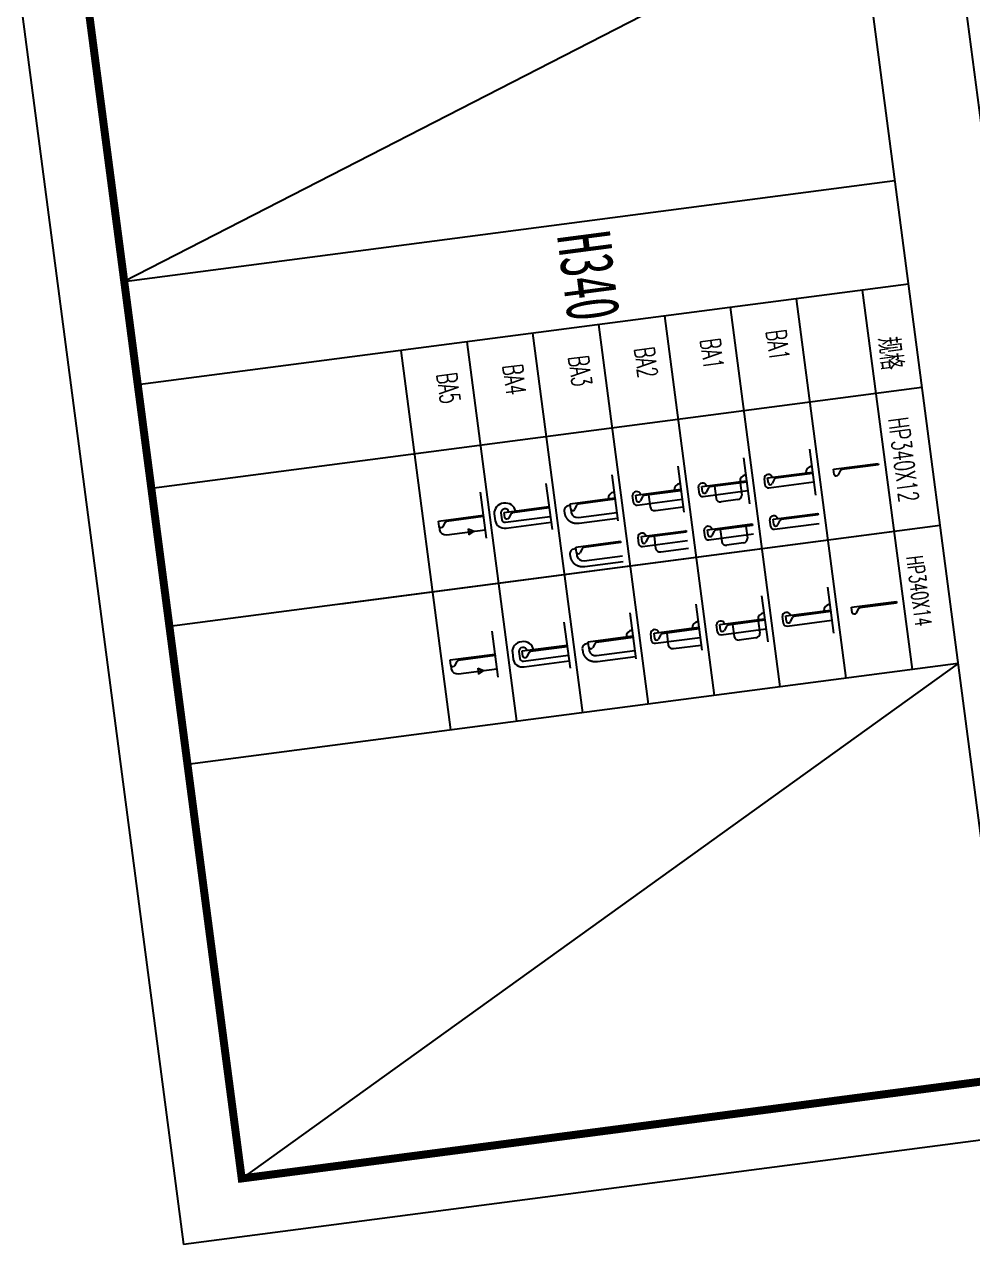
# Model space of a CAD drawing. Header units: millimetres. Extents: x -14906165 to 53546503, y 133836 to 58622790.
# Drawn here: x 40669666 to 41193544, y 42741739 to 43415785 of the extents above; entities that cross this region are included whole.
import ezdxf

# ---------------------------------------------------------------- set-up
doc = ezdxf.new("R2010")
doc.units = ezdxf.units.MM
doc.header["$LTSCALE"] = 100
doc.linetypes.add('DASHED', pattern=[8, 6, -2])
doc.layers.add('HP', color=254, linetype='Continuous')
doc.layers.add('Seam', color=40, linetype='Continuous')
doc.styles.add('中文GB2312', font='', dxfattribs={"width": 0.7})
doc.styles.add('英文（单）', font='romans.shx', dxfattribs={"width": 0.7})
doc.styles.get('中文GB2312').set_extended_font_data('FangSong_GB2312')

# ---------------------------------------------------------------- blocks, each defined once
blk = doc.blocks.new('HP340X12')
for p, q in [((-582656.5, 631509.2), (-582644.5, 631509.2)), ((-582656.5, 631169.2), (-582656.5, 631509.2)), ((-582644.5, 631509.2), (-582644.5, 631229.8)), ((-582610.5, 631169.2), (-582656.5, 631169.2)), ((-582637, 631216.8), (-582603, 631197.2))]:
    blk.add_line(p, q)
at = {"extrusion": (0, 0, -1)}
for centre, start, end in [((582629.5, 631229.8), 300, 0), ((582610.5, 631184.2), 120, 270)]:
    blk.add_arc(centre, 15, start, end, dxfattribs=at)
blk = doc.blocks.new('HP340X12BA4')
for p, q in [((-582570.5, 628712.9), (-582570.5, 629052.9)), ((-582520.5, 628712.9), (-582520.5, 629052.9)), ((-582656.5, 628687.9), (-582595.5, 628687.9)), ((-582656.5, 628637.9), (-582595.5, 628637.9))]:
    blk.add_line(p, q)
for centre, radius, start, end in [((-582656.5, 628717.9), 80, 90, 270), ((-582656.5, 628717.9), 30, 90, 270), ((-582595.5, 628712.9), 25, 270, 0), ((-582595.5, 628712.9), 75, 270, 360)]:
    blk.add_arc(centre, radius, start, end)
blk.add_blockref('HP340X12', (0, -2456.3))
blk = doc.blocks.new('HP340X12BA5')
for p, q in [((-582530.5, 628262.9), (-582530.5, 628552.9)), ((-582610.5, 628212.9), (-582580.5, 628212.9))]:
    blk.add_line(p, q)
blk.add_arc((-582580.5, 628262.9), 50, 270, 0)
at = {"layer": 'Seam'}
for p, q in [((-582555.5, 628427.3), (-582530.5, 628470.6)), ((-582555.5, 628427.3), (-582505.5, 628427.3)), ((-582505.5, 628427.3), (-582530.5, 628470.6))]:
    blk.add_line(p, q, dxfattribs=at)
blk.add_blockref('HP340X12', (0, -2956.3))
blk = doc.blocks.new('HP340X14')
for p, q in [((-581906.5, 631912.9), (-581906.5, 632252.9)), ((-581906.5, 632252.9), (-581892.5, 632252.9)), ((-581892.5, 632252.9), (-581892.5, 631973.5)), ((-581858.5, 631912.9), (-581906.5, 631912.9)), ((-581885, 631960.5), (-581851, 631940.9))]:
    blk.add_line(p, q)
at = {"extrusion": (0, 0, -1)}
for centre, start, end in [((581877.5, 631973.5), 300, 0), ((581858.5, 631927.9), 120, 270)]:
    blk.add_arc(centre, 15, start, end, dxfattribs=at)
blk = doc.blocks.new('HP340X14BA4')
for p, q in [((-581813.9, 629411.9), (-581813.9, 629751.9)), ((-581763.9, 629411.9), (-581763.9, 629751.9)), ((-581901.9, 629386.9), (-581838.9, 629386.9)), ((-581901.9, 629336.9), (-581838.9, 629336.9))]:
    blk.add_line(p, q)
for centre, radius, start, end in [((-581901.9, 629416.9), 80, 90, 270), ((-581901.9, 629416.9), 30, 90, 270), ((-581838.9, 629411.9), 25, 270, 0), ((-581838.9, 629411.9), 75, 270, 360)]:
    blk.add_arc(centre, radius, start, end)
blk.add_blockref('HP340X14', (4.6, -2501))
blk = doc.blocks.new('HP340X14BA5')
for p, q in [((-581778.5, 628915.2), (-581778.5, 629205.2)), ((-581858.5, 628865.2), (-581828.5, 628865.2))]:
    blk.add_line(p, q)
blk.add_arc((-581828.5, 628915.2), 50, 270, 0)
at = {"layer": 'Seam'}
for p, q in [((-581803.5, 629062.9), (-581778.5, 629106.2)), ((-581803.5, 629062.9), (-581753.5, 629062.9)), ((-581753.5, 629062.9), (-581778.5, 629106.2))]:
    blk.add_line(p, q, dxfattribs=at)
blk.add_blockref('HP340X14', (0, -3047.7))
blk = doc.blocks.new('*U573')
for p, q in [((86, -340), (86, 0)), ((61, -365), (0, -365))]:
    blk.add_line(p, q)
for centre, radius, start, end in [((0, 0), 50, 180, 270), ((0, -335), 30, 90, 270), ((61, -340), 25, 270, 0)]:
    blk.add_arc(centre, radius, start, end)
at = {"layer": 'HP'}
for p, q in [((0, -340), (0, 0)), ((0, 0), (12, 0)), ((12, 0), (12, -279.4)), ((46, -340), (0, -340)), ((19.5, -292.4), (53.5, -312))]:
    blk.add_line(p, q, dxfattribs=at)
for centre, start, end in [((27, -279.4), 180, 240), ((46, -325), 270, 60.01099)]:
    blk.add_arc(centre, 15, start, end, dxfattribs=at)
blk = doc.blocks.new('*U572')
for p, q in [((86, -340), (86, 0)), ((12, -50), (117, -50)), ((152, -85), (152, -210)), ((12, -245), (117, -245)), ((61, -365), (0, -365))]:
    blk.add_line(p, q)
for centre, radius, start, end in [((0, 0), 50, 180, 270), ((117, -85), 35, 0, 90), ((117, -210), 35, 270, 0), ((0, -335), 30, 90, 270), ((61, -340), 25, 270, 0)]:
    blk.add_arc(centre, radius, start, end)
at = {"layer": 'HP'}
for p, q in [((0, -340), (0, 0)), ((0, 0), (12, 0)), ((12, 0), (12, -279.4)), ((46, -340), (0, -340)), ((19.5, -292.4), (53.5, -312))]:
    blk.add_line(p, q, dxfattribs=at)
for centre, start, end in [((27, -279.4), 180, 240), ((46, -325), 270, 60.01099)]:
    blk.add_arc(centre, 15, start, end, dxfattribs=at)
blk = doc.blocks.new('*U570')
for p, q in [((86, -340), (86, 0)), ((152, -210), (152, 0)), ((12, -245), (117, -245)), ((61, -365), (0, -365))]:
    blk.add_line(p, q)
for centre, radius, start, end in [((0, 0), 50, 180, 270), ((117, -210), 35, 270, 0), ((0, -335), 30, 90, 270), ((61, -340), 25, 270, 0)]:
    blk.add_arc(centre, radius, start, end)
at = {"layer": 'HP'}
for p, q in [((0, -340), (0, 0)), ((0, 0), (12, 0)), ((12, 0), (12, -279.4)), ((46, -340), (0, -340)), ((19.5, -292.4), (53.5, -312))]:
    blk.add_line(p, q, dxfattribs=at)
for centre, start, end in [((27, -279.4), 180, 240), ((46, -325), 270, 60.01099)]:
    blk.add_arc(centre, 15, start, end, dxfattribs=at)
blk = doc.blocks.new('*U571')
for p, q in [((126, -290), (126, 0)), ((15, -340), (15, -355)), ((46, -340), (76, -340)), ((50, -390), (76, -390))]:
    blk.add_line(p, q)
at = {"linetype": 'DASHED'}
blk.add_line((176, -290), (176, 0), dxfattribs=at)
for centre, radius, start, end in [((0, 0), 50, 180, 270), ((50, -355), 35, 180, 270), ((76, -290), 50, 270, 0)]:
    blk.add_arc(centre, radius, start, end)
blk.add_arc((76, -290), 100, 270, 0, dxfattribs=at)
at = {"layer": 'HP'}
for p, q in [((0, -340), (0, 0)), ((0, 0), (12, 0)), ((12, 0), (12, -279.4)), ((46, -340), (0, -340)), ((19.5, -292.4), (53.5, -312))]:
    blk.add_line(p, q, dxfattribs=at)
for centre, start, end in [((27, -279.4), 180, 240), ((46, -325), 270, 60.01099)]:
    blk.add_arc(centre, 15, start, end, dxfattribs=at)
blk = doc.blocks.new('*U578')
for p, q in [((88, -340), (88, 0)), ((63, -365), (0, -365))]:
    blk.add_line(p, q)
for centre, radius, start, end in [((0, 0), 50, 180, 270), ((0, -335), 30, 90, 270), ((63, -340), 25, 270, 0)]:
    blk.add_arc(centre, radius, start, end)
at = {"layer": 'HP'}
for p, q in [((0, -340), (0, 0)), ((0, 0), (14, 0)), ((14, 0), (14, -279.4)), ((48, -340), (0, -340)), ((21.5, -292.4), (55.5, -312))]:
    blk.add_line(p, q, dxfattribs=at)
for centre, start, end in [((29, -279.4), 180, 240), ((48, -325), 270, 60.01099)]:
    blk.add_arc(centre, 15, start, end, dxfattribs=at)
blk = doc.blocks.new('*U577')
for p, q in [((88, -340), (88, 0)), ((14, -50), (119, -50)), ((154, -85), (154, -210)), ((14, -245), (119, -245)), ((63, -365), (0, -365))]:
    blk.add_line(p, q)
for centre, radius, start, end in [((0, 0), 50, 180, 270), ((119, -85), 35, 0, 90), ((119, -210), 35, 270, 0), ((0, -335), 30, 90, 270), ((63, -340), 25, 270, 0)]:
    blk.add_arc(centre, radius, start, end)
at = {"layer": 'HP'}
for p, q in [((0, -340), (0, 0)), ((0, 0), (14, 0)), ((14, 0), (14, -279.4)), ((48, -340), (0, -340)), ((21.5, -292.4), (55.5, -312))]:
    blk.add_line(p, q, dxfattribs=at)
for centre, start, end in [((29, -279.4), 180, 240), ((48, -325), 270, 60.01099)]:
    blk.add_arc(centre, 15, start, end, dxfattribs=at)
blk = doc.blocks.new('*U575')
for p, q in [((88, -340), (88, 0)), ((154, -210), (154, 0)), ((14, -245), (119, -245)), ((63, -365), (0, -365))]:
    blk.add_line(p, q)
for centre, radius, start, end in [((0, 0), 50, 180, 270), ((119, -210), 35, 270, 0), ((0, -335), 30, 90, 270), ((63, -340), 25, 270, 0)]:
    blk.add_arc(centre, radius, start, end)
at = {"layer": 'HP'}
for p, q in [((0, -340), (0, 0)), ((0, 0), (14, 0)), ((14, 0), (14, -279.4)), ((48, -340), (0, -340)), ((21.5, -292.4), (55.5, -312))]:
    blk.add_line(p, q, dxfattribs=at)
for centre, start, end in [((29, -279.4), 180, 240), ((48, -325), 270, 60.01099)]:
    blk.add_arc(centre, 15, start, end, dxfattribs=at)
blk = doc.blocks.new('*U576')
for p, q in [((128, -290), (128, 0)), ((15, -340), (15, -355)), ((48, -340), (78, -340)), ((50, -390), (78, -390))]:
    blk.add_line(p, q)
at = {"linetype": 'DASHED'}
blk.add_line((178, -290), (178, 0), dxfattribs=at)
for centre, radius, start, end in [((0, 0), 50, 180, 270), ((50, -355), 35, 180, 270), ((78, -290), 50, 270, 0)]:
    blk.add_arc(centre, radius, start, end)
blk.add_arc((78, -290), 100, 270, 0, dxfattribs=at)
at = {"layer": 'HP'}
for p, q in [((0, -340), (0, 0)), ((0, 0), (14, 0)), ((14, 0), (14, -279.4)), ((48, -340), (0, -340)), ((21.5, -292.4), (55.5, -312))]:
    blk.add_line(p, q, dxfattribs=at)
for centre, start, end in [((29, -279.4), 180, 240), ((48, -325), 270, 60.01099)]:
    blk.add_arc(centre, 15, start, end, dxfattribs=at)
blk = doc.blocks.new('*U805')
for p, q in [((86, -340), (86, 0)), ((61, -365), (0, -365))]:
    blk.add_line(p, q)
for centre, radius, start, end in [((0, 0), 1, 180, 270), ((0, -335), 30, 90, 270), ((61, -340), 25, 270, 0)]:
    blk.add_arc(centre, radius, start, end)
at = {"layer": 'HP'}
for p, q in [((0, -340), (0, 0)), ((0, 0), (12, 0)), ((12, 0), (12, -279.4)), ((46, -340), (0, -340)), ((19.5, -292.4), (53.5, -312))]:
    blk.add_line(p, q, dxfattribs=at)
for centre, start, end in [((27, -279.4), 180, 240), ((46, -325), 270, 60.01099)]:
    blk.add_arc(centre, 15, start, end, dxfattribs=at)
blk = doc.blocks.new('*U804')
for p, q in [((86, -340), (86, 0)), ((152, -210), (152, 0)), ((12, -245), (117, -245)), ((61, -365), (0, -365))]:
    blk.add_line(p, q)
for centre, radius, start, end in [((0, 0), 1, 180, 270), ((117, -210), 35, 270, 0), ((0, -335), 30, 90, 270), ((61, -340), 25, 270, 0)]:
    blk.add_arc(centre, radius, start, end)
at = {"layer": 'HP'}
for p, q in [((0, -340), (0, 0)), ((0, 0), (12, 0)), ((12, 0), (12, -279.4)), ((46, -340), (0, -340)), ((19.5, -292.4), (53.5, -312))]:
    blk.add_line(p, q, dxfattribs=at)
for centre, start, end in [((27, -279.4), 180, 240), ((46, -325), 270, 60.01099)]:
    blk.add_arc(centre, 15, start, end, dxfattribs=at)
blk = doc.blocks.new('*U836')
for p, q in [((86, -340), (86, 0)), ((12, -50), (117, -50)), ((152, -85), (152, -210)), ((12, -245), (117, -245)), ((61, -365), (0, -365))]:
    blk.add_line(p, q)
for centre, radius, start, end in [((0, 0), 1, 180, 270), ((117, -85), 35, 0, 90), ((117, -210), 35, 270, 0), ((0, -335), 30, 90, 270), ((61, -340), 25, 270, 0)]:
    blk.add_arc(centre, radius, start, end)
at = {"layer": 'HP'}
for p, q in [((0, -340), (0, 0)), ((0, 0), (12, 0)), ((12, 0), (12, -279.4)), ((46, -340), (0, -340)), ((19.5, -292.4), (53.5, -312))]:
    blk.add_line(p, q, dxfattribs=at)
for centre, start, end in [((27, -279.4), 180, 240), ((46, -325), 270, 60.01099)]:
    blk.add_arc(centre, 15, start, end, dxfattribs=at)
blk = doc.blocks.new('*U837')
for p, q in [((126, -290), (126, 0)), ((15, -340), (15, -355)), ((46, -340), (76, -340)), ((50, -390), (76, -390))]:
    blk.add_line(p, q)
at = {"linetype": 'DASHED'}
blk.add_line((176, -290), (176, 0), dxfattribs=at)
for centre, radius, start, end in [((0, 0), 1, 180, 270), ((50, -355), 35, 180, 270), ((76, -290), 50, 270, 0)]:
    blk.add_arc(centre, radius, start, end)
blk.add_arc((76, -290), 100, 270, 0, dxfattribs=at)
at = {"layer": 'HP'}
for p, q in [((0, -340), (0, 0)), ((0, 0), (12, 0)), ((12, 0), (12, -279.4)), ((46, -340), (0, -340)), ((19.5, -292.4), (53.5, -312))]:
    blk.add_line(p, q, dxfattribs=at)
for centre, start, end in [((27, -279.4), 180, 240), ((46, -325), 270, 60.01099)]:
    blk.add_arc(centre, 15, start, end, dxfattribs=at)
blk = doc.blocks.new('绘图要素标准库V1.0 - 0416')
for p, q in [((-577206.5, 656002.9), (-577206.5, 626302.9)), ((-577706.5, 633352.9), (-592106.5, 633352.9)), ((-577706.5, 632652.9), (-592106.5, 632652.9)), ((-587906.5, 632652.9), (-585506.5, 626802.9)), ((-585506.5, 626802.9), (-585506.5, 632652.9)), ((-584606.5, 632652.9), (-584606.5, 626802.9)), ((-583706.5, 632652.9), (-583706.5, 626802.9)), ((-582506.5, 632652.9), (-582506.5, 628102.9)), ((-582506.5, 632652.9), (-582506.5, 626802.9)), ((-581306.5, 632652.9), (-581306.5, 626802.9)), ((-581306.5, 632652.9), (-577706.5, 626802.9)), ((-584606.5, 632302.9), (-581306.5, 632302.9)), ((-581306.5, 631802.9), (-584606.5, 631802.9)), ((-581306.5, 631302.9), (-584606.5, 631302.9)), ((-581306.5, 630802.9), (-584606.5, 630802.9)), ((-581306.5, 630302.9), (-584606.5, 630302.9)), ((-581306.5, 629802.9), (-584606.5, 629802.9)), ((-581306.5, 629302.9), (-584606.5, 629302.9)), ((-581306.5, 629302.9), (-584606.5, 629302.9)), ((-581306.5, 628802.9), (-584606.5, 628802.9)), ((-581306.5, 628802.9), (-584606.5, 628802.9)), ((-598206.5, 626302.9), (-577206.5, 626302.9))]:
    blk.add_line(p, q)
at = {"color": 5}
for p, q in [((-583306.5, 631752.9), (-582906.5, 631752.9)), ((-582106.5, 631752.9), (-581706.5, 631752.9)), ((-583306.5, 631252.9), (-582906.5, 631252.9)), ((-582106.5, 631252.9), (-581706.5, 631252.9)), ((-583306.5, 630752.9), (-582906.5, 630752.9)), ((-582106.5, 630752.9), (-581706.5, 630752.9)), ((-583306.5, 630252.9), (-582906.5, 630252.9)), ((-582106.5, 630252.9), (-581706.5, 630252.9)), ((-583306.5, 629752.9), (-582906.5, 629752.9)), ((-582101.9, 629751.9), (-581701.9, 629751.9)), ((-583306.5, 629252.9), (-582906.5, 629252.9)), ((-582106.5, 629205.2), (-581706.5, 629205.2))]:
    blk.add_line(p, q, dxfattribs=at)
at = {"const_width": 60}
blk.add_lwpolyline([(-595706.5, 655502.9), (-577706.5, 655502.9), (-577706.5, 626802.9), (-595706.5, 626802.9)], close=True, dxfattribs=at)
for name, p in [('HP340X12', (-450, 743.7)), ('HP340X14', (0, 0)), ('*U573', (-583106.5, 631752.9)), ('*U805', (-582746.6, 631752.9)), ('*U578', (-581906.5, 631752.9)), ('*U572', (-583106.5, 631252.9)), ('*U836', (-582730, 631252.9)), ('*U577', (-581906.5, 631252.9)), ('*U570', (-583106.5, 630752.9)), ('*U804', (-582746.6, 630752.9)), ('*U575', (-581906.5, 630752.9)), ('*U571', (-583106.5, 630252.9)), ('*U837', (-582730, 630252.9)), ('*U576', (-581906.5, 630252.9)), ('HP340X12BA4', (-450, 700)), ('HP340X14BA4', (0, 0)), ('HP340X12BA5', (-450, 700)), ('HP340X14BA5', (0, 0))]:
    blk.add_blockref(name, p)
at = {"width": 0.7}
for s, height, style, p in [('规格', 150, '中文GB2312', (-584177.9, 632381.4)), ('HP340X12', 150, '英文（单）', (-583477.2, 632370.5)), ('HP340X14', 125, '英文（单）', (-582277.2, 632370.5)), ('BA1', 150, '英文（单）', (-584364.4, 631543.9)), ('BA1', 150, '英文（单）', (-584364.4, 631043.9)), ('BA2', 150, '英文（单）', (-584364.4, 630543.9)), ('H340', 400, '中文GB2312', (-585413.8, 630077)), ('BA3', 150, '英文（单）', (-584364.4, 630043.9)), ('BA4', 150, '英文（单）', (-584364.4, 629543.9)), ('BA5', 150, '英文（单）', (-584364.4, 629043.9))]:
    blk.add_text(s, height=height, dxfattribs=dict(at, style=style)).set_placement(p)

msp = doc.modelspace()

# ---------------------------------------------------------------- block references
at = {"lineweight": 5, "xscale": 64.06802830554443, "yscale": 73.4024339265743, "zscale": 64.06802830554443, "rotation": 277.4624694947158}
msp.add_blockref('绘图要素标准库V1.0 - 0416', (-22373, 103764), dxfattribs=at)

doc.saveas('drawing.dxf')
